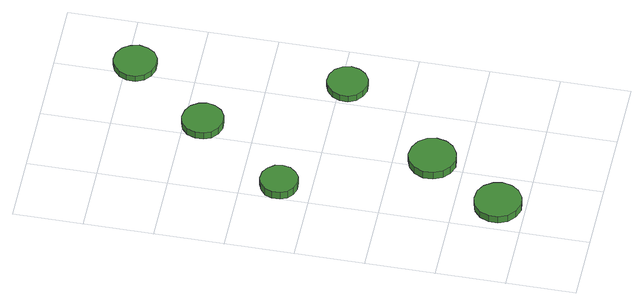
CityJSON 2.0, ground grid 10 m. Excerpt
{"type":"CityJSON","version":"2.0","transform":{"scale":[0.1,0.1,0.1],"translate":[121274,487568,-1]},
"CityObjects":{
"tree1":{"type":"SolitaryVegetationObject","attributes":{"function":"something"},"geometry":[{"type":"MultiSurface","lod":"1","boundaries":[[[0,1,2,3,4,5,6,7,8,9,10,11,12,13,14]],[[15,16,17,18,19,20,21,22,23,24,25,26,27,28,29]],[[0,29,28,1]],[[1,28,27,2]],[[2,27,26,3]],[[3,26,25,4]],[[4,25,24,5]],[[5,24,23,6]],[[6,23,22,7]],[[7,22,21,8]],[[8,21,20,9]],[[9,20,19,10]],[[10,19,18,11]],[[11,18,17,12]],[[12,17,16,13]],[[13,16,15,14]],[[14,15,29,0]]]}]},
"tree2":{"type":"SolitaryVegetationObject","attributes":{"function":"something"},"geometry":[{"type":"MultiSurface","lod":"1","boundaries":[[[30,31,32,33,34,35,36,37,38,39,40,41,42,43,44]],[[45,46,47,48,49,50,51,52,53,54,55,56,57,58,59]],[[30,59,58,31]],[[31,58,57,32]],[[32,57,56,33]],[[33,56,55,34]],[[34,55,54,35]],[[35,54,53,36]],[[36,53,52,37]],[[37,52,51,38]],[[38,51,50,39]],[[39,50,49,40]],[[40,49,48,41]],[[41,48,47,42]],[[42,47,46,43]],[[43,46,45,44]],[[44,45,59,30]]]}]},
"tree3":{"type":"SolitaryVegetationObject","attributes":{"function":"something"},"geometry":[{"type":"MultiSurface","lod":"1","boundaries":[[[60,61,62,63,64,65,66,67,68,69,70,71,72,73,74]],[[75,76,77,78,79,80,81,82,83,84,85,86,87,88,89]],[[60,89,88,61]],[[61,88,87,62]],[[62,87,86,63]],[[63,86,85,64]],[[64,85,84,65]],[[65,84,83,66]],[[66,83,82,67]],[[67,82,81,68]],[[68,81,80,69]],[[69,80,79,70]],[[70,79,78,71]],[[71,78,77,72]],[[72,77,76,73]],[[73,76,75,74]],[[74,75,89,60]]]}]},
"tree4":{"type":"SolitaryVegetationObject","attributes":{"function":"something"},"geometry":[{"type":"MultiSurface","lod":"1","boundaries":[[[90,91,92,93,94,95,96,97,98,99,100,101,102,103,104]],[[105,106,107,108,109,110,111,112,113,114,115,116,117,118,119]],[[90,119,118,91]],[[91,118,117,92]],[[92,117,116,93]],[[93,116,115,94]],[[94,115,114,95]],[[95,114,113,96]],[[96,113,112,97]],[[97,112,111,98]],[[98,111,110,99]],[[99,110,109,100]],[[100,109,108,101]],[[101,108,107,102]],[[102,107,106,103]],[[103,106,105,104]],[[104,105,119,90]]]}]},
"tree5":{"type":"SolitaryVegetationObject","attributes":{"function":"something"},"geometry":[{"type":"MultiSurface","lod":"1","boundaries":[[[120,121,122,123,124,125,126,127,128,129,130,131,132,133,134]],[[135,136,137,138,139,140,141,142,143,144,145,146,147,148,149]],[[120,149,148,121]],[[121,148,147,122]],[[122,147,146,123]],[[123,146,145,124]],[[124,145,144,125]],[[125,144,143,126]],[[126,143,142,127]],[[127,142,141,128]],[[128,141,140,129]],[[129,140,139,130]],[[130,139,138,131]],[[131,138,137,132]],[[132,137,136,133]],[[133,136,135,134]],[[134,135,149,120]]]}]},
"tree6":{"type":"SolitaryVegetationObject","attributes":{"function":"something"},"geometry":[{"type":"MultiSurface","lod":"1","boundaries":[[[150,151,152,153,154,155,156,157,158,159,160,161,162,163,164]],[[165,166,167,168,169,170,171,172,173,174,175,176,177,178,179]],[[150,179,178,151]],[[151,178,177,152]],[[152,177,176,153]],[[153,176,175,154]],[[154,175,174,155]],[[155,174,173,156]],[[156,173,172,157]],[[157,172,171,158]],[[158,171,170,159]],[[159,170,169,160]],[[160,169,168,161]],[[161,168,167,162]],[[162,167,166,163]],[[163,166,165,164]],[[164,165,179,150]]]}]}
},
"vertices":[
[80,40,19],[77,53,19],[69,65,19],[57,72,19],[43,73,19],[29,69,19],[19,60,19],[13,47,19],[13,33,19],[19,20,19],[29,11,19],[43,6,19],[57,8,19],[69,15,19],[77,26,19],[77,26,7],[69,15,7],[57,8,7],[43,6,7],[29,11,7],[19,20,7],[13,33,7],[13,47,7],[19,60,7],[29,69,7],[43,73,7],[57,72,7],[69,65,7],[77,53,7],[80,40,7],
[54,347,19],[52,358,19],[45,367,19],[36,373,19],[24,374,19],[14,370,19],[5,363,19],[1,353,19],[1,341,19],[5,331,19],[14,324,19],[24,320,19],[36,321,19],[45,327,19],[52,336,19],[52,336,6],[45,327,6],[36,321,6],[24,320,6],[14,324,6],[5,331,6],[1,341,6],[1,353,6],[5,363,6],[14,370,6],[24,374,6],[36,373,6],[45,367,6],[52,358,6],[54,347,6],
[147,146,19],[144,160,19],[136,171,19],[123,178,19],[109,180,19],[96,175,19],[86,166,19],[80,153,19],[80,139,19],[86,126,19],[96,117,19],[109,112,19],[123,114,19],[136,121,19],[144,132,19],[144,132,6],[136,121,6],[123,114,6],[109,112,6],[96,117,6],[86,126,6],[80,139,6],[80,153,6],[86,166,6],[96,175,6],[109,180,6],[123,178,6],[136,171,6],[144,160,6],[147,146,6],
[154,474,18],[151,486,18],[144,496,18],[133,502,18],[121,504,18],[109,500,18],[100,492,18],[95,480,18],[95,468,18],[100,457,18],[109,449,18],[121,445,18],[133,446,18],[144,452,18],[151,462,18],[151,462,6],[144,452,6],[133,446,6],[121,445,6],[109,449,6],[100,457,6],[95,468,6],[95,480,6],[100,492,6],[109,500,6],[121,504,6],[133,502,6],[144,496,6],[151,486,6],[154,474,6],
[262,290,18],[259,302,18],[252,312,18],[241,318,18],[229,319,18],[218,315,18],[209,307,18],[204,296,18],[204,284,18],[209,273,18],[218,265,18],[229,261,18],[241,262,18],[252,268,18],[259,278,18],[259,278,7],[252,268,7],[241,262,7],[229,261,7],[218,265,7],[209,273,7],[204,284,7],[204,296,7],[209,307,7],[218,315,7],[229,319,7],[241,318,7],[252,312,7],[259,302,7],[262,290,7],
[247,588,17],[244,601,17],[237,611,17],[226,618,17],[213,619,17],[201,615,17],[191,606,17],[186,595,17],[186,582,17],[191,570,17],[201,562,17],[213,558,17],[226,559,17],[237,565,17],[244,576,17],[244,576,7],[237,565,7],[226,559,7],[213,558,7],[201,562,7],[191,570,7],[186,582,7],[186,595,7],[191,606,7],[201,615,7],[213,619,7],[226,618,7],[237,611,7],[244,601,7],[247,588,7]
]}
